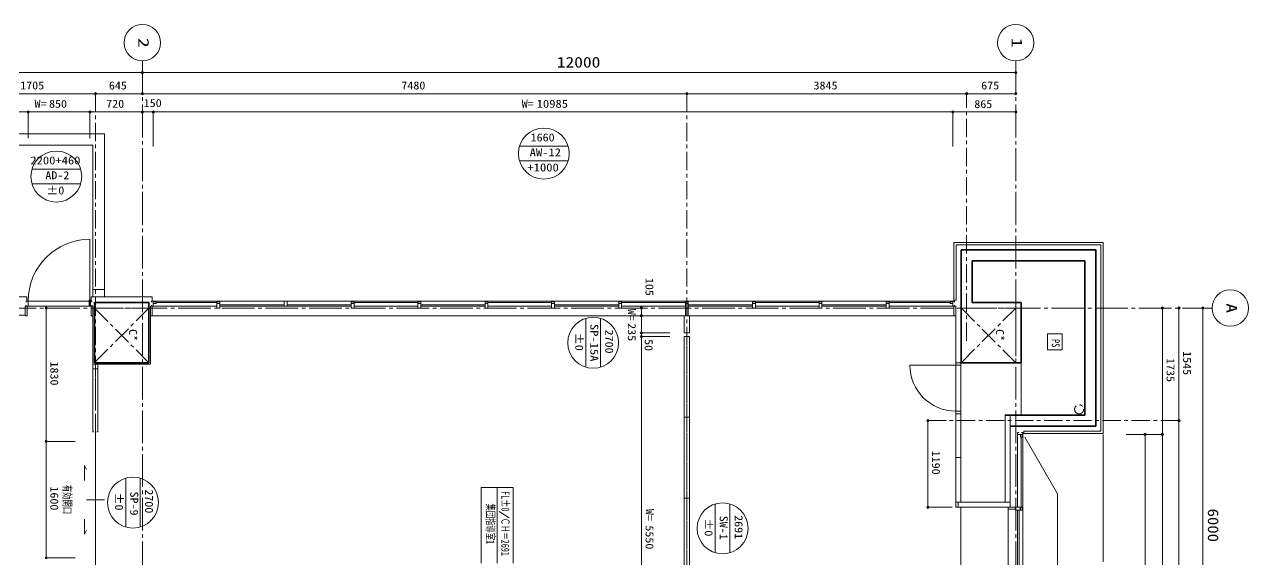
# Model space of a CAD drawing. Units: millimetres at full size, sheet at 1:50. Extents: x -48066 to 77311, y -302220 to 10476.
# Drawn here: x 7867 to 24684, y -33841 to -26495 of the extents above; entities that cross this region are included whole.
import ezdxf
from ezdxf.enums import TextEntityAlignment as Align

# ---------------------------------------------------------------- set-up
doc = ezdxf.new("R2010")
doc.units = ezdxf.units.MM
doc.header["$LTSCALE"] = 50
doc.header["$PDMODE"] = 32
doc.header["$PDSIZE"] = 30
for name, pattern in [('CHAIN1', [8, 5, -1, 1, -1]), ('CHAIN2', [12, 9, -1, 1, -1]), ('DASHED1', [1.8, 1.2, -0.6]), ('DASHED2', [3, 2, -1])]:
    doc.linetypes.add(name, pattern=pattern)
for name, color, linetype, lineweight in [('0-0_通り芯', 4, 'Continuous', 18), ('0-1_壁芯', 4, 'Continuous', 18), ('0-4_z246', 3, 'Continuous', 18), ('0-7_仕上げ線', 3, 'Continuous', 18), ('0-8_平詳寸法', 4, 'Continuous', 18), ('0-A_外部建具', 4, 'Continuous', 18), ('0-B_内部建具', 4, 'Continuous', 18), ('0-C_文字', 4, 'Continuous', 18), ('1-1_床雑', 4, 'Continuous', 18), ('2-1_天井雑', 5, 'Continuous', 50), ('2-3_z770', 4, 'Continuous', 18), ('2-E_ハッチ', 4, 'CHAIN1', 18), ('2-F_補助線', 4, 'CHAIN1', 18), ('3-0_平詳文字', 4, 'Continuous', 18), ('3-1_室名符号', 4, 'Continuous', 18), ('4-4_柱・壁', 2, 'Continuous', 35), ('4-5_柱壁寸法', 7, 'CHAIN1', 9), ('C-F_補助線', 4, 'Continuous', 18)]:
    doc.layers.add(name, color=color, linetype=linetype, lineweight=lineweight)
doc.styles.add('ＭＳ ゴシック', font='')
doc.styles.get('ＭＳ ゴシック').set_extended_font_data('MS Gothic')

msp = doc.modelspace()

# ---------------------------------------------------------------- linework, layer by layer
at = {"layer": '0-0_通り芯', "color": 6, "linetype": 'CHAIN2'}
for p, q in [((9486.59, -26994.63), (9486.59, -53834.97)), ((21486.59, -26994.63), (21486.59, -53834.97)), ((-4423.9, -30388.96), (24184.33, -30388.96))]:
    msp.add_line(p, q, dxfattribs=at)
at = {"layer": '0-0_通り芯'}
for p, q in [((-1513.42, -27155.45), (9486.58, -27155.45)), ((9486.58, -27155.45), (21486.58, -27155.45)), ((24056.9, -30388.96), (24056.9, -36388.97))]:
    msp.add_line(p, q, dxfattribs=at)
for centre in [(9486.58, -26744.63), (21486.58, -26744.63), (24434.33, -30388.96)]:
    msp.add_circle(centre, 250, dxfattribs=at)
for p in [(9486.58, -27155.45), (21486.58, -27155.45), (24056.9, -30388.96)]:
    msp.add_point(p, dxfattribs=at)
at = {"layer": '0-1_壁芯'}
for p, q in [((8841.58, -27444.71), (7136.58, -27444.71)), ((9486.59, -27444.71), (8841.58, -27444.71)), ((16966.58, -27444.71), (9486.59, -27444.71)), ((20811.59, -27444.71), (16966.58, -27444.71)), ((21486.59, -27444.71), (20811.59, -27444.71)), ((23728.29, -30388.96), (23728.29, -31933.96)), ((23728.29, -31933.96), (23728.29, -36388.96))]:
    msp.add_line(p, q, dxfattribs=at)
at = {"layer": '0-1_壁芯', "linetype": 'CHAIN1'}
for p, q in [((8841.58, -27444.71), (8841.58, -36838.96)), ((16966.58, -27444.71), (16966.58, -36459.08)), ((20811.59, -30838.96), (20811.59, -27444.71)), ((20277.92, -31933.96), (23728.29, -31933.96))]:
    msp.add_line(p, q, dxfattribs=at)
at = {"layer": '0-1_壁芯'}
for p in [(8841.58, -27444.71), (9486.59, -27444.71), (16966.58, -27444.71), (20811.59, -27444.71), (21486.59, -27444.71), (23728.29, -30388.96), (23728.29, -31933.96)]:
    msp.add_point(p, dxfattribs=at)
at = {"layer": '0-4_z246'}
msp.add_line((22686.59, -33873.97), (22686.59, -32123.97), dxfattribs=at)
at = {"layer": '0-7_仕上げ線'}
for p, q in [((22686.59, -29488.97), (20636.58, -29488.97)), ((20636.58, -29488.97), (20636.58, -30293.97)), ((22656.59, -29518.97), (20666.58, -29518.97)), ((20666.58, -29518.97), (20666.58, -30278.97)), ((22656.59, -29518.97), (22656.59, -32078.97)), ((2686.58, -30233.97), (7901.58, -30233.97)), ((9621.58, -30293.97), (9621.58, -30233.97)), ((20636.58, -30278.97), (20666.58, -30278.97)), ((7876.58, -30483.96), (2711.58, -30483.96)), ((8806.58, -32088.98), (8806.58, -30493.97)), ((9596.59, -31158.97), (9596.59, -30493.96)), ((9596.59, -31158.97), (8806.58, -31158.97)), ((21341.58, -31858.96), (21341.58, -33053.97)), ((22656.59, -32078.97), (21596.58, -32078.97)), ((21596.58, -32108.97), (21596.58, -32078.97))]:
    msp.add_line(p, q, dxfattribs=at)
for points in [[(22686.59, -29488.97), (22686.59, -32108.97), (21581.58, -32108.97)], [(9621.58, -30233.97), (8781.58, -30233.97), (8781.58, -30293.97)]]:
    msp.add_lwpolyline(points, dxfattribs=at)
at = {"layer": '0-8_平詳寸法'}
for p, q in [((20277.92, -31933.96), (20277.92, -33123.97)), ((20277.92, -33123.97), (20611.77, -33123.97))]:
    msp.add_line(p, q, dxfattribs=at)
for p in [(20277.92, -31933.96), (20277.92, -33123.97)]:
    msp.add_point(p, dxfattribs=at)
at = {"layer": '0-A_外部建具'}
for p, q in [((8766.58, -29443.97), (8766.58, -30363.97)), ((7876.58, -30363.97), (8806.58, -30363.97)), ((7891.58, -30363.97), (7891.58, -30348.97)), ((7916.58, -30293.97), (7916.58, -30363.97)), ((8791.58, -30363.97), (8791.58, -30348.97)), ((10511.58, -30363.97), (9596.58, -30363.97)), ((9611.58, -30308.97), (9611.58, -30293.97)), ((9611.58, -30363.97), (9611.58, -30348.97)), ((9636.58, -30293.97), (9636.58, -30363.97)), ((9674.58, -30312.97), (10511.58, -30312.97)), ((10551.58, -30342.97), (11434.08, -30342.97)), ((12356.58, -30363.97), (10551.58, -30363.97)), ((11434.08, -30363.97), (11434.08, -30293.97)), ((11474.08, -30293.97), (11474.08, -30363.97)), ((12356.58, -30342.97), (11474.08, -30342.97)), ((13271.58, -30312.97), (12396.58, -30312.97)), ((13271.58, -30363.97), (12396.58, -30363.97)), ((14194.08, -30342.97), (13311.58, -30342.97)), ((14194.08, -30363.97), (13311.58, -30363.97)), ((15109.08, -30312.97), (14234.08, -30312.97)), ((15109.08, -30363.97), (14234.08, -30363.97)), ((16031.58, -30342.97), (15149.08, -30342.97)), ((16031.58, -30363.97), (15149.08, -30363.97)), ((16946.58, -30312.97), (16071.58, -30312.97)), ((16946.58, -30363.97), (16071.58, -30363.97)), ((16986.58, -30391.97), (16946.58, -30391.97)), ((16946.58, -30391.97), (16946.58, -30493.96)), ((17869.08, -30342.97), (16986.58, -30342.97)), ((17869.08, -30363.97), (16986.58, -30363.97)), ((16986.58, -30493.96), (16986.58, -30391.97)), ((18784.08, -30312.97), (17909.08, -30312.97)), ((18784.08, -30363.97), (17909.08, -30363.97)), ((19706.58, -30342.97), (18824.08, -30342.97)), ((19706.58, -30363.97), (18824.08, -30363.97)), ((20583.58, -30312.97), (19746.58, -30312.97)), ((20621.58, -30293.97), (20621.58, -30363.97)), ((20646.58, -30363.97), (20646.58, -30348.97)), ((20636.58, -30493.96), (9621.58, -30493.97)), ((17001.58, -30493.96), (16931.58, -30493.96)), ((21561.58, -31858.97), (21561.58, -31138.97)), ((21411.58, -31858.96), (21411.58, -33123.97)), ((21566.58, -32098.97), (21581.58, -32098.97)), ((21581.58, -32098.97), (21581.58, -53834.97)), ((21581.58, -32123.97), (21511.58, -32123.97)), ((21562.58, -32161.97), (21562.58, -33123.97)), ((21483.58, -33163.97), (21483.58, -33123.97)), ((21381.59, -33148.97), (21483.58, -33148.97)), ((21511.58, -33163.97), (21511.58, -34913.97)), ((21532.58, -34913.97), (21532.58, -33163.97))]:
    msp.add_line(p, q, dxfattribs=at)
for points in [[(7876.58, -30363.97), (7876.58, -30493.97), (7901.58, -30493.97), (7901.58, -30363.97)], [(8791.58, -30308.97), (8791.58, -30293.97), (7891.58, -30293.97)], [(8806.58, -30363.97), (8806.58, -30493.97), (8781.58, -30493.97), (8781.58, -30363.97)], [(9596.58, -30363.97), (9596.58, -30493.97), (9621.58, -30493.97), (9621.58, -30363.97)], [(20646.58, -30308.97), (20646.58, -30293.97), (9611.58, -30293.97)], [(9636.58, -30324.97), (9674.58, -30324.97), (9674.58, -30300.97), (9636.58, -30300.97)], [(16946.58, -30391.97), (16946.58, -30326.97), (16986.58, -30326.97), (16986.58, -30391.97)], [(19746.58, -30363.97), (20661.58, -30363.97), (20661.58, -30493.97), (20636.58, -30493.97), (20636.58, -30363.97)], [(20621.58, -30324.97), (20583.58, -30324.97), (20583.58, -30300.97), (20621.58, -30300.97)], [(21511.58, -33123.97), (21511.58, -32098.97), (21526.58, -32098.97)], [(21550.58, -32123.97), (21550.58, -32161.97), (21574.58, -32161.97), (21574.58, -32123.97)], [(21548.58, -33123.97), (21381.59, -33123.97), (21381.59, -35968.97)], [(21548.58, -33123.97), (21548.58, -33163.97), (21483.58, -33163.97)]]:
    msp.add_lwpolyline(points, dxfattribs=at)
for points in [[(10511.58, -30324.97), (10551.58, -30324.97), (10551.58, -30300.97), (10511.58, -30300.97)], [(10511.58, -30391.97), (10551.58, -30391.97), (10551.58, -30326.97), (10511.58, -30326.97)], [(12396.58, -30324.97), (12356.58, -30324.97), (12356.58, -30300.97), (12396.58, -30300.97)], [(12396.58, -30391.97), (12356.58, -30391.97), (12356.58, -30326.97), (12396.58, -30326.97)], [(13311.58, -30324.97), (13271.58, -30324.97), (13271.58, -30300.97), (13311.58, -30300.97)], [(13311.58, -30391.97), (13271.58, -30391.97), (13271.58, -30326.97), (13311.58, -30326.97)], [(14234.08, -30324.97), (14194.08, -30324.97), (14194.08, -30300.97), (14234.08, -30300.97)], [(14234.08, -30391.97), (14194.08, -30391.97), (14194.08, -30326.97), (14234.08, -30326.97)], [(15149.08, -30324.97), (15109.08, -30324.97), (15109.08, -30300.97), (15149.08, -30300.97)], [(15149.08, -30391.97), (15109.08, -30391.97), (15109.08, -30326.97), (15149.08, -30326.97)], [(16071.58, -30324.97), (16031.58, -30324.97), (16031.58, -30300.97), (16071.58, -30300.97)], [(16071.58, -30391.97), (16031.58, -30391.97), (16031.58, -30326.97), (16071.58, -30326.97)], [(16986.58, -30324.97), (16946.58, -30324.97), (16946.58, -30300.97), (16986.58, -30300.97)], [(17909.08, -30324.97), (17869.08, -30324.97), (17869.08, -30300.97), (17909.08, -30300.97)], [(17909.08, -30391.97), (17869.08, -30391.97), (17869.08, -30326.97), (17909.08, -30326.97)], [(18824.08, -30324.97), (18784.08, -30324.97), (18784.08, -30300.97), (18824.08, -30300.97)], [(18824.08, -30391.97), (18784.08, -30391.97), (18784.08, -30326.97), (18824.08, -30326.97)], [(19746.58, -30324.97), (19706.58, -30324.97), (19706.58, -30300.97), (19746.58, -30300.97)], [(19746.58, -30391.97), (19706.58, -30391.97), (19706.58, -30326.97), (19746.58, -30326.97)], [(21550.58, -33163.97), (21550.58, -33123.97), (21574.58, -33123.97), (21574.58, -33163.97)]]:
    msp.add_lwpolyline(points, close=True, dxfattribs=at)
msp.add_arc((8766.58, -30293.97), 850, 90, 180, dxfattribs=at)
at = {"layer": '0-B_内部建具'}
for p, q in [((16931.58, -30493.96), (16931.58, -30728.96)), ((20661.58, -30493.97), (20661.58, -33123.97)), ((16342.71, -30728.96), (16342.71, -30778.96)), ((16342.71, -30778.96), (16342.71, -36328.96)), ((16931.58, -36328.96), (16931.58, -30778.96)), ((16931.58, -30778.96), (17001.58, -30778.96)), ((17001.58, -30778.96), (17001.58, -36328.96)), ((8876.58, -32088.98), (8876.58, -31158.97)), ((20731.58, -31173.97), (20031.58, -31173.97)), ((20731.58, -31138.97), (20661.58, -31138.97)), ((20731.58, -31138.97), (20731.58, -33053.97)), ((16931.58, -31888.96), (17001.58, -31888.96)), ((20731.58, -31803.97), (20661.58, -31803.97)), ((20731.58, -31838.97), (20661.58, -31838.97)), ((8806.58, -32088.98), (8821.58, -32088.98)), ((8841.58, -32088.98), (8841.58, -33948.98)), ((8876.58, -32088.98), (8861.58, -32088.98)), ((20731.58, -32438.97), (20661.58, -32438.97)), ((8719.44, -33021.75), (8967.7, -33021.75)), ((16931.58, -32998.96), (17001.58, -32998.96)), ((21411.58, -33053.97), (20661.58, -33053.97)), ((21381.59, -33123.97), (20661.58, -33123.97)), ((20696.58, -33053.97), (20696.58, -33123.97))]:
    msp.add_line(p, q, dxfattribs=at)
at = {"layer": '0-B_内部建具', "linetype": 'DASHED2'}
msp.add_line((8841.58, -32088.98), (8841.58, -31258.97), dxfattribs=at)
at = {"layer": '0-B_内部建具'}
for points in [[(16931.58, -30728.96), (17001.58, -30728.96), (17001.58, -30493.96)], [(8689.28, -32754.68), (8689.28, -32550.51), (8717.12, -32606.19)], [(8689.28, -33288.81), (8689.28, -33492.98), (8717.12, -33437.3)]]:
    msp.add_lwpolyline(points, dxfattribs=at)
msp.add_arc((20661.58, -31173.97), 630, 180, 270, dxfattribs=at)
for p in [(16342.71, -30728.96), (16342.71, -30778.96)]:
    msp.add_point(p, dxfattribs=at)
at = {"layer": '0-C_文字'}
for p, q in [((7916.58, -27696.11), (2671.58, -27696.11)), ((8766.58, -27696.11), (7916.58, -27696.11)), ((7916.58, -27696.11), (7916.58, -28057.39)), ((8766.58, -27696.11), (9486.59, -27696.11)), ((8766.58, -27696.11), (8766.58, -28057.39)), ((9636.58, -27696.11), (9486.59, -27696.11)), ((20621.58, -27696.11), (9636.58, -27696.11)), ((9636.58, -27696.11), (9636.58, -28170.31)), ((20621.58, -27696.11), (20621.58, -28170.31)), ((21486.59, -27696.11), (20621.58, -27696.11)), ((8164.45, -30388.96), (8560.76, -30388.96)), ((8164.45, -30388.96), (8164.45, -32218.98)), ((16342.71, -30388.96), (16342.71, -30493.96)), ((23500.88, -30388.96), (23500.88, -32123.97)), ((16342.71, -30493.96), (16342.71, -30728.96)), ((16342.71, -30728.96), (16735.14, -30728.96)), ((16342.71, -30778.96), (16735.14, -30778.96)), ((8164.45, -32218.98), (8560.76, -32218.98)), ((8164.45, -32218.98), (8164.45, -33818.98)), ((23500.88, -32123.97), (23003.5, -32123.97)), ((23262.03, -53923.31), (23262.03, -32123.97)), ((23500.88, -53923.31), (23500.88, -32123.97)), ((8164.45, -33818.98), (8560.76, -33818.98))]:
    msp.add_line(p, q, dxfattribs=at)
for p in [(7916.58, -27696.11), (8766.58, -27696.11), (9486.59, -27696.11), (9636.58, -27696.11), (20621.58, -27696.11), (21486.59, -27696.11), (8164.45, -30388.96), (16342.71, -30388.96), (23500.88, -30388.96), (16342.71, -30493.96), (16342.71, -30728.96), (23262.03, -32123.97), (23500.88, -32123.97), (8164.45, -32218.98), (8164.45, -33818.98)]:
    msp.add_point(p, dxfattribs=at)
at = {"layer": '1-1_床雑'}
msp.add_line((20731.59, -33123.97), (20731.6, -35993.97), dxfattribs=at)
at = {"layer": '2-1_天井雑'}
msp.add_line((8766.59, -30273.97), (8766.59, -30363.97), dxfattribs=at)
at = {"layer": '2-3_z770'}
for p, q in [((3106.58, -27993.96), (8966.59, -27993.96)), ((8966.59, -30233.97), (8966.59, -27993.96)), ((3266.59, -28153.96), (8806.58, -28153.96)), ((8806.58, -30233.97), (8806.58, -28153.96)), ((7901.08, -30233.97), (7901.08, -30293.97)), ((8966.59, -30133.97), (8806.58, -30133.97)), ((7891.08, -30308.97), (7891.08, -30293.97)), ((8876.58, -31223.97), (8806.58, -31223.97))]:
    msp.add_line(p, q, dxfattribs=at)
at = {"layer": '2-E_ハッチ'}
msp.add_line((16966.58, -36353.97), (16966.58, -30728.96), dxfattribs=at)
at = {"layer": '2-F_補助線'}
msp.add_circle((22356.59, -31778.97), 62.5, dxfattribs=at)
at = {"layer": '3-0_平詳文字'}
msp.add_lwpolyline([(22122.68, -30740.73), (22122.68, -30961.96), (21924.63, -30961.96), (21924.63, -30740.73)], close=True, dxfattribs=at)
at = {"layer": '3-1_室名符号'}
for p, q in [((14140.19, -32850.68), (14140.19, -33891.81)), ((14140.19, -32850.68), (14579.94, -32850.68)), ((14359.93, -33891.81), (14359.93, -32850.68)), ((14579.94, -33891.81), (14579.94, -32850.68)), ((14526.88, -33271.26), (14390.43, -33182.44))]:
    msp.add_line(p, q, dxfattribs=at)
at = {"layer": '4-4_柱・壁'}
for p, q in [((22586.59, -29588.97), (20736.58, -29588.97)), ((20736.58, -29588.97), (20736.58, -31138.97)), ((22586.59, -29588.97), (22586.59, -32008.97)), ((22436.58, -29738.97), (20886.59, -29738.97)), ((20886.59, -29738.97), (20886.59, -30313.97)), ((22436.58, -29738.97), (22436.58, -31858.97)), ((8826.58, -31138.97), (8826.58, -30313.96)), ((21561.58, -30313.97), (20886.59, -30313.97)), ((21561.58, -30313.97), (21561.58, -31138.97)), ((9576.59, -31138.97), (8826.58, -31138.97)), ((20736.58, -31138.97), (21561.58, -31138.97)), ((22436.58, -31858.97), (21341.58, -31858.96)), ((22586.59, -32008.97), (21411.58, -32008.97))]:
    msp.add_line(p, q, dxfattribs=at)
at = {"layer": '4-4_柱・壁', "color": 3, "linetype": 'DASHED1', "lineweight": 18}
for p, q in [((9576.59, -30388.96), (8826.58, -30388.96)), ((21486.59, -30388.97), (20736.58, -30388.97)), ((21486.59, -31138.97), (21486.59, -30388.97))]:
    msp.add_line(p, q, dxfattribs=at)
at = {"layer": '4-4_柱・壁'}
msp.add_lwpolyline([(9576.59, -31138.97), (9576.59, -30313.96), (8826.58, -30313.96)], dxfattribs=at)
at = {"layer": '4-5_柱壁寸法'}
for p, q in [((9576.59, -30388.96), (8826.58, -31138.97)), ((9576.59, -31138.97), (8826.58, -30388.96)), ((21486.59, -30388.96), (20736.58, -31138.97)), ((21486.59, -31138.97), (20736.58, -30388.96))]:
    msp.add_line(p, q, dxfattribs=at)
at = {"layer": 'C-F_補助線'}
for p, q in [((14667.05, -28167.08), (15337.88, -28167.08)), ((14667.05, -28367.08), (15337.88, -28367.08)), ((7968.48, -28482.39), (8639.3, -28482.39)), ((7968.48, -28682.4), (8639.3, -28682.4)), ((15580.19, -30530.4), (15580.19, -31201.22)), ((15780.19, -30530.4), (15780.19, -31201.22)), ((22061.39, -32941.56), (21610, -32159.72)), ((9257.34, -32723.75), (9257.34, -33394.58)), ((9457.34, -32723.75), (9457.34, -33394.58)), ((22061.39, -32941.56), (22061.39, -53834.97)), ((17358.11, -33078.14), (17358.11, -33748.97)), ((17558.11, -33078.14), (17558.11, -33748.97))]:
    msp.add_line(p, q, dxfattribs=at)
for centre in [(15002.46, -28267.08), (8303.88, -28582.4), (15680.19, -30865.8), (9357.34, -33059.15), (17458.11, -33413.55)]:
    msp.add_circle(centre, 350, dxfattribs=at)

# ---------------------------------------------------------------- texts
at = {"layer": '0-0_通り芯', "style": 'ＭＳ ゴシック'}
for s, width, p in [('2', 1.35, (9386.58, -26678.38)), ('1', 1.35, (21386.58, -26678.38)), ('A', 1.35, (24334.33, -30322.71)), ('6000', 1.15, (24081.9, -33142.71))]:
    msp.add_text(s, height=146.6, rotation=270, dxfattribs=dict(at, width=width)).set_placement(p, align=Align.BOTTOM_LEFT)
at = {"layer": '0-0_通り芯', "style": 'ＭＳ ゴシック', "width": 1.2}
msp.add_text('12000', height=146.6, dxfattribs=at).set_placement((15180.33, -27130.45), align=Align.BOTTOM_LEFT)
at = {"layer": '0-1_壁芯', "style": 'ＭＳ ゴシック', "width": 1.1}
for s, p in [('1705', (7807.83, -27419.71)), ('645', (9026.58, -27419.71)), ('7480', (13045.33, -27419.71)), ('3845', (18707.83, -27419.71)), ('675', (21011.59, -27419.71))]:
    msp.add_text(s, height=110, dxfattribs=at).set_placement(p, align=Align.BOTTOM_LEFT)
msp.add_text('1545', height=110, rotation=270, dxfattribs=at).set_placement((23753.29, -30980.21), align=Align.BOTTOM_LEFT)
at = {"layer": '0-8_平詳寸法', "style": 'ＭＳ ゴシック', "width": 1.1}
msp.add_text('1190', height=110, rotation=270, dxfattribs=at).set_placement((20302.92, -32347.71), align=Align.BOTTOM_LEFT)
at = {"layer": '0-B_内部建具', "style": 'ＭＳ ゴシック', "width": 1.1}
for s, p in [('50', (16355.58, -30815.04)), ('5550', (16367.71, -33372.71))]:
    msp.add_text(s, height=110, rotation=270, dxfattribs=at).set_placement(p, align=Align.BOTTOM_LEFT)
at = {"layer": '0-C_文字', "style": 'ＭＳ ゴシック'}
for s, width, p in [('W=', 1.1, (8004.82, -27669.51)), ('850', 1.1, (8204.08, -27671.11)), ('720', 1.1, (8989.08, -27671.11)), ('150', 1.1, (9504.83, -27661.17)), ('W=', 1.1, (14698.15, -27669.51)), ('10985', 1.15, (14904.08, -27671.11)), ('865', 1.1, (20916.58, -27675.24))]:
    msp.add_text(s, height=110, dxfattribs=dict(at, width=width)).set_placement(p, align=Align.BOTTOM_LEFT)
for s, width, p in [('105', 1.1, (16366.4, -29974.54)), ('W=', 1.1, (16124.28, -30399.01)), ('235', 1.1, (16124.28, -30596.21)), ('1735', 1.1, (23525.88, -31075.21)), ('1830', 1.1, (8189.45, -31122.72)), ('1600', 1.1, (8189.45, -32837.73)), ('有効開口', 0.65, (8366.27, -32817.22)), ('W=', 1.1, (16372.28, -33146.28))]:
    msp.add_text(s, height=110, rotation=270, dxfattribs=dict(at, width=width)).set_placement(p, align=Align.BOTTOM_LEFT)
at = {"layer": '3-0_平詳文字', "style": 'ＭＳ ゴシック', "width": 0.65}
msp.add_text('PS', height=110, rotation=270, dxfattribs=at).set_placement((21947.71, -30814.99), align=Align.BOTTOM_LEFT)
at = {"layer": '3-1_室名符号', "style": 'ＭＳ ゴシック', "width": 0.65}
for s, rotation, p in [('FL±0', 270, (14387.18, -32902.69)), ('集団指導室1', 269.999, (14180.6, -33073.63)), ('ＣＨ＝2691', 270, (14385.43, -33268.83))]:
    msp.add_text(s, height=110, rotation=rotation, dxfattribs=at).set_placement(p, align=Align.BOTTOM_LEFT)
at = {"layer": '4-5_柱壁寸法', "color": 4, "style": 'ＭＳ ゴシック', "width": 1.1}
for p in [(9270.43, -30677.76), (21180.43, -30677.76)]:
    msp.add_text('C*', height=110, rotation=270, dxfattribs=at).set_placement(p, align=Align.BOTTOM_LEFT)
at = {"layer": 'C-F_補助線', "style": 'ＭＳ ゴシック'}
for s, width, p in [('1660', 1.1, (14821.13, -28133.55)), ('AW-12', 1.15, (14807.9, -28337.86)), ('2200+460', 1.15, (7947.55, -28448.86)), ('+1000', 1.15, (14777.49, -28545.7)), ('AD-2', 1.1, (8153.08, -28653.17)), ('±0', 1.1, (8166.41, -28861.01))]:
    msp.add_text(s, height=110, dxfattribs=dict(at, width=width)).set_placement(p, align=Align.BOTTOM_LEFT)
for s, width, p in [('±0', 1.1, (15401.57, -30728.34)), ('SP-15A', 1.15, (15608.17, -30605.61)), ('2700', 1.1, (15813.72, -30684.47)), ('±0', 1.1, (9078.72, -32921.69)), ('SP-9', 1.1, (9286.56, -32908.35)), ('2700', 1.1, (9490.87, -32877.82)), ('±0', 1.1, (17179.49, -33276.08)), ('SW-1', 1.1, (17386.09, -33240.85)), ('2691', 1.1, (17591.64, -33232.22))]:
    msp.add_text(s, height=110, rotation=270, dxfattribs=dict(at, width=width)).set_placement(p, align=Align.BOTTOM_LEFT)

doc.saveas('drawing.dxf')
